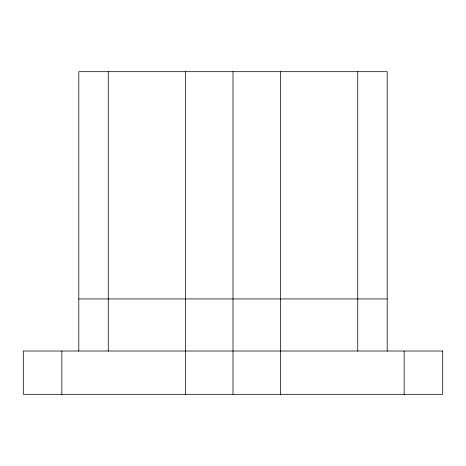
<?xml version="1.0" encoding="UTF-8"?>
<svg xmlns="http://www.w3.org/2000/svg" width="466" height="466" viewBox="0 0 466 466"><rect width="100%" height="100%" fill="white"/><g stroke="black" fill="none" stroke-linecap="round" stroke-linejoin="round"><path stroke-width="0.7" d="M78.806 298.939L387.194 298.939M404.15 351.02L404.15 394.312M387.194 351.02L387.194 71.688L78.806 71.688L78.806 351.02M357.742 71.688L357.742 351.02M280.649 71.688L280.649 394.312M233 71.688L233 394.312M185.351 71.688L185.351 394.312M108.258 71.688L108.258 351.02M61.85 351.02L61.85 394.312M442.7 351.02L23.3 351.02L23.3 394.312L442.7 394.312L442.7 351.02"/></g></svg>
